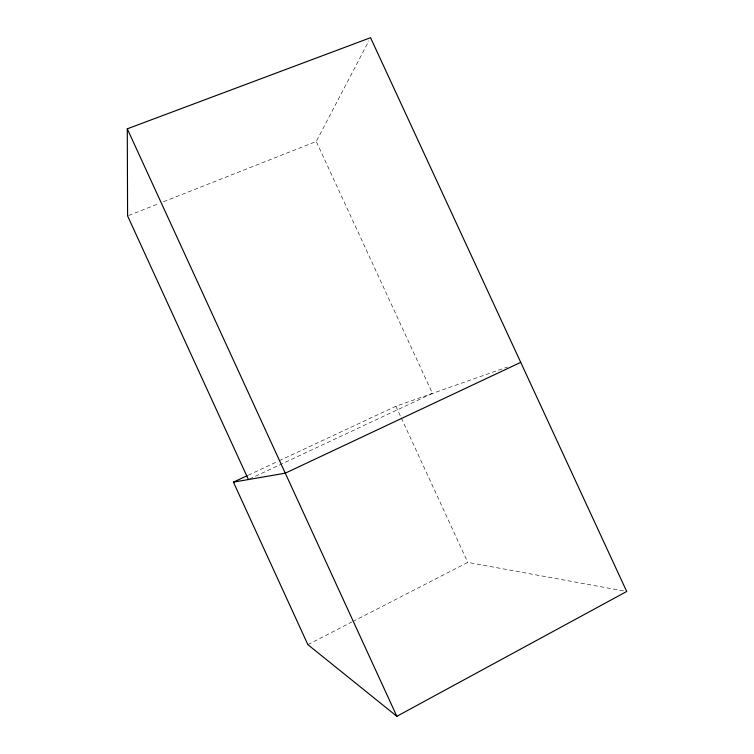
<?xml version="1.0" encoding="UTF-8"?>
<svg xmlns="http://www.w3.org/2000/svg" width="754" height="754" viewBox="0 0 754 754"><rect width="100%" height="100%" fill="white"/><g stroke="black" fill="none" stroke-linecap="round" stroke-linejoin="round"><path stroke-width="0.57" stroke-dasharray="3.77 2.83" d="M163.58 201.723L316.265 141.469L368.913 40.81M307.858 644.642L351.769 622.059M352.815 621.522L467.819 562.39L624.406 591.07M249.47 479.044L432.457 393.399L316.265 141.469M248.283 475.19L278.019 461.307M279.084 460.807L395.897 406.255L507.48 367.019M128.68 215.493L159.217 203.439M395.897 406.255L400.817 416.953M401.317 418.018L467.819 562.39"/><path stroke-width="1.13" d="M247.227 475.689L233.42 482.136L307.858 644.642L396.84 716.3L626.715 591.485L370.544 37.7L127.285 128.83L127.596 215.927L248.415 479.544M520.722 362.363L285.285 473.173L233.42 482.136M127.285 128.83L396.84 716.3"/></g></svg>
